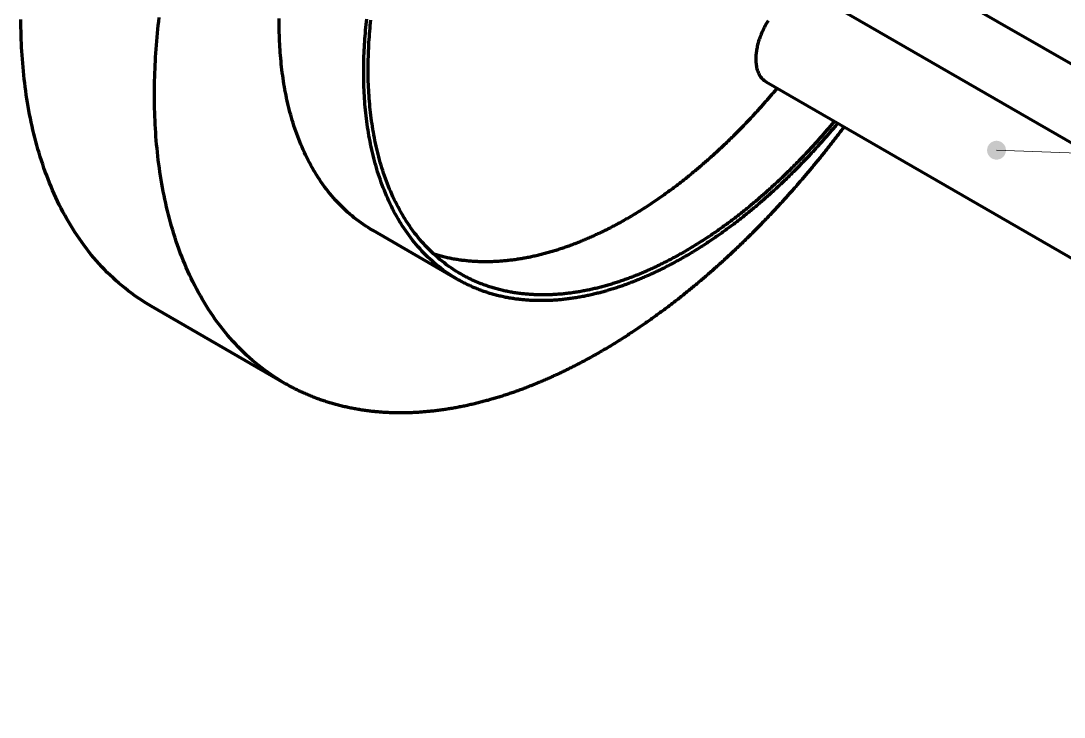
# Model space of a CAD drawing. Header units: millimetres. Extents: x 0 to 841, y 0 to 594.
# Drawn here: x 373.2 to 439.4, y 111.9 to 156.1 of the extents above; entities that cross this region are included whole.
import ezdxf

# ---------------------------------------------------------------- set-up
doc = ezdxf.new("R2010")
doc.units = ezdxf.units.MM
doc.layers.add('01-VISIBLE', color=7, linetype='CONTINUOUS', lineweight=70)
doc.layers.add('08-FINA', color=5, linetype='CONTINUOUS', lineweight=18)

msp = doc.modelspace()

# ---------------------------------------------------------------- hatches: boundary and pattern name
at = {"layer": '08-FINA'}
h = msp.add_hatch(color=7, dxfattribs=at)
h.dxf.hatch_style = 1
edge = h.paths.add_edge_path()
edge.add_arc((435.132, 147.885), 0.6, 0, 360)

# ---------------------------------------------------------------- linework, layer by layer
at = {"layer": '01-VISIBLE'}
for p, q in [((422.999, 163.116), (495.337, 121.351)), ((423.676, 157.726), (493.152, 117.614)), ((420.501, 152.227), (490.363, 111.892)), ((400.907, 139.682), (395.54, 142.781)), ((389.94, 133.081), (381.455, 137.98))]:
    msp.add_line(p, q, dxfattribs=at)
for points in [[(381.455, 137.98), (381.238, 138.108), (381.023, 138.24), (380.811, 138.377), (380.601, 138.517), (380.394, 138.661), (380.19, 138.809), (379.989, 138.961), (379.79, 139.117), (379.594, 139.276), (379.402, 139.439), (379.212, 139.605), (379.025, 139.775), (378.842, 139.948), (378.661, 140.124), (378.484, 140.303), (378.31, 140.486), (378.139, 140.671), (377.971, 140.86), (377.807, 141.051), (377.646, 141.245), (377.488, 141.441), (377.333, 141.641), (377.181, 141.842), (377.033, 142.046), (376.888, 142.253), (376.746, 142.461), (376.608, 142.672), (376.472, 142.885), (376.34, 143.1), (376.211, 143.316), (376.085, 143.535), (375.962, 143.755), (375.843, 143.977), (375.726, 144.201), (375.613, 144.426), (375.502, 144.653), (375.395, 144.881), (375.29, 145.111), (375.189, 145.342), (375.09, 145.574), (374.994, 145.807), (374.901, 146.042), (374.811, 146.277), (374.724, 146.514), (374.639, 146.752), (374.558, 146.99), (374.479, 147.23), (374.402, 147.47), (374.328, 147.711), (374.257, 147.953), (374.189, 148.196), (374.123, 148.439), (374.059, 148.684), (373.998, 148.928), (373.939, 149.174), (373.883, 149.419), (373.829, 149.666), (373.778, 149.913), (373.728, 150.16), (373.681, 150.408), (373.637, 150.656), (373.594, 150.905), (373.554, 151.154), (373.516, 151.403), (373.48, 151.653), (373.446, 151.903), (373.415, 152.153), (373.385, 152.404), (373.357, 152.654), (373.332, 152.905), (373.308, 153.156), (373.286, 153.408), (373.267, 153.659), (373.249, 153.911), (373.233, 154.163), (373.219, 154.414), (373.207, 154.666), (373.196, 154.918), (373.188, 155.17), (373.181, 155.423), (373.176, 155.675), (373.173, 155.927), (373.171, 156.179)], [(389.94, 133.081), (389.723, 133.209), (389.508, 133.342), (389.296, 133.478), (389.086, 133.618), (388.88, 133.762), (388.675, 133.91), (388.474, 134.062), (388.275, 134.218), (388.08, 134.377), (387.887, 134.54), (387.697, 134.706), (387.511, 134.876), (387.327, 135.049), (387.147, 135.225), (386.969, 135.404), (386.795, 135.587), (386.624, 135.772), (386.457, 135.961), (386.292, 136.152), (386.131, 136.346), (385.973, 136.542), (385.818, 136.742), (385.667, 136.943), (385.518, 137.147), (385.373, 137.354), (385.231, 137.562), (385.093, 137.773), (384.957, 137.986), (384.825, 138.201), (384.696, 138.417), (384.57, 138.636), (384.447, 138.856), (384.328, 139.078), (384.211, 139.302), (384.098, 139.527), (383.987, 139.754), (383.88, 139.982), (383.775, 140.212), (383.674, 140.443), (383.575, 140.675), (383.479, 140.908), (383.387, 141.143), (383.297, 141.378), (383.209, 141.615), (383.125, 141.853), (383.043, 142.091), (382.964, 142.331), (382.888, 142.571), (382.814, 142.812), (382.743, 143.054), (382.674, 143.297), (382.608, 143.54), (382.544, 143.785), (382.483, 144.029), (382.425, 144.275), (382.368, 144.52), (382.314, 144.767), (382.263, 145.014), (382.214, 145.261), (382.167, 145.509), (382.122, 145.757), (382.08, 146.006), (382.039, 146.255), (382.001, 146.504), (381.965, 146.754), (381.932, 147.004), (381.9, 147.254), (381.87, 147.505), (381.843, 147.755), (381.817, 148.006), (381.793, 148.257), (381.772, 148.509), (381.752, 148.76), (381.734, 149.012), (381.718, 149.264), (381.704, 149.515), (381.692, 149.767), (381.682, 150.019), (381.673, 150.271), (381.666, 150.524), (381.661, 150.776), (381.658, 151.028), (381.656, 151.28), (381.656, 151.532), (381.658, 151.785), (381.662, 152.037), (381.667, 152.289), (381.673, 152.541), (381.682, 152.793), (381.691, 153.045), (381.703, 153.297), (381.716, 153.549), (381.73, 153.801), (381.746, 154.053), (381.764, 154.304), (381.783, 154.556), (381.803, 154.807), (381.825, 155.059), (381.849, 155.31), (381.874, 155.561), (381.9, 155.812), (381.927, 156.062), (381.956, 156.313)], [(395.54, 142.781), (395.384, 142.873), (395.229, 142.968), (395.076, 143.066), (394.926, 143.167), (394.777, 143.271), (394.63, 143.378), (394.484, 143.487), (394.342, 143.599), (394.201, 143.714), (394.062, 143.831), (393.925, 143.95), (393.791, 144.073), (393.659, 144.197), (393.529, 144.324), (393.401, 144.453), (393.276, 144.585), (393.153, 144.718), (393.032, 144.854), (392.914, 144.992), (392.798, 145.131), (392.684, 145.273), (392.572, 145.416), (392.463, 145.561), (392.356, 145.708), (392.252, 145.857), (392.15, 146.007), (392.05, 146.159), (391.953, 146.312), (391.857, 146.467), (391.765, 146.623), (391.674, 146.78), (391.585, 146.939), (391.499, 147.099), (391.415, 147.26), (391.334, 147.422), (391.254, 147.585), (391.177, 147.749), (391.102, 147.915), (391.028, 148.081), (390.957, 148.248), (390.889, 148.416), (390.822, 148.585), (390.757, 148.755), (390.694, 148.925), (390.633, 149.096), (390.574, 149.268), (390.517, 149.44), (390.462, 149.613), (390.409, 149.787), (390.358, 149.961), (390.309, 150.136), (390.261, 150.311), (390.215, 150.487), (390.171, 150.663), (390.129, 150.84), (390.088, 151.017), (390.05, 151.194), (390.013, 151.372), (389.977, 151.55), (389.943, 151.729), (389.911, 151.907), (389.881, 152.086), (389.852, 152.266), (389.824, 152.445), (389.798, 152.625), (389.774, 152.805), (389.751, 152.985), (389.73, 153.166), (389.71, 153.346), (389.692, 153.527), (389.675, 153.708), (389.659, 153.888), (389.645, 154.07), (389.632, 154.251), (389.62, 154.432), (389.61, 154.613), (389.602, 154.795), (389.594, 154.976), (389.588, 155.158), (389.583, 155.339), (389.579, 155.521), (389.577, 155.702), (389.576, 155.884), (389.576, 156.066), (389.577, 156.247)], [(400.907, 139.682), (400.751, 139.774), (400.596, 139.869), (400.443, 139.968), (400.292, 140.069), (400.143, 140.172), (399.996, 140.279), (399.851, 140.388), (399.708, 140.5), (399.568, 140.615), (399.429, 140.732), (399.292, 140.852), (399.158, 140.974), (399.026, 141.099), (398.896, 141.225), (398.768, 141.355), (398.643, 141.486), (398.52, 141.62), (398.399, 141.755), (398.281, 141.893), (398.164, 142.033), (398.051, 142.174), (397.939, 142.318), (397.83, 142.463), (397.723, 142.61), (397.619, 142.758), (397.517, 142.908), (397.417, 143.06), (397.32, 143.213), (397.224, 143.368), (397.131, 143.524), (397.041, 143.681), (396.952, 143.84), (396.866, 144), (396.782, 144.161), (396.701, 144.323), (396.621, 144.486), (396.544, 144.651), (396.468, 144.816), (396.395, 144.982), (396.324, 145.149), (396.255, 145.317), (396.189, 145.486), (396.124, 145.656), (396.061, 145.826), (396, 145.997), (395.941, 146.169), (395.884, 146.342), (395.829, 146.515), (395.776, 146.688), (395.725, 146.863), (395.675, 147.037), (395.628, 147.213), (395.582, 147.388), (395.538, 147.565), (395.496, 147.741), (395.455, 147.918), (395.417, 148.096), (395.379, 148.274), (395.344, 148.452), (395.31, 148.63), (395.278, 148.809), (395.248, 148.988), (395.219, 149.167), (395.191, 149.347), (395.165, 149.526), (395.141, 149.706), (395.118, 149.887), (395.097, 150.067), (395.077, 150.247), (395.058, 150.428), (395.041, 150.609), (395.026, 150.79), (395.012, 150.971), (394.999, 151.152), (394.987, 151.333), (394.977, 151.515), (394.968, 151.696), (394.961, 151.877), (394.955, 152.059), (394.95, 152.241), (394.946, 152.422), (394.944, 152.604), (394.943, 152.785), (394.943, 152.967), (394.944, 153.149), (394.947, 153.33), (394.95, 153.512), (394.955, 153.693), (394.961, 153.875), (394.968, 154.056), (394.976, 154.238), (394.986, 154.419), (394.996, 154.6), (395.008, 154.782), (395.02, 154.963), (395.034, 155.144), (395.049, 155.325), (395.065, 155.506), (395.081, 155.687), (395.099, 155.867), (395.118, 156.048), (395.138, 156.228)], [(401.107, 140.028), (400.953, 140.119), (400.801, 140.213), (400.65, 140.31), (400.501, 140.41), (400.354, 140.512), (400.209, 140.617), (400.066, 140.725), (399.925, 140.835), (399.786, 140.948), (399.649, 141.064), (399.515, 141.182), (399.382, 141.302), (399.252, 141.425), (399.124, 141.55), (398.998, 141.678), (398.874, 141.807), (398.753, 141.939), (398.634, 142.073), (398.517, 142.209), (398.403, 142.346), (398.29, 142.486), (398.18, 142.627), (398.073, 142.77), (397.968, 142.915), (397.865, 143.062), (397.764, 143.21), (397.666, 143.36), (397.569, 143.511), (397.476, 143.663), (397.384, 143.817), (397.295, 143.972), (397.207, 144.129), (397.122, 144.286), (397.04, 144.445), (396.959, 144.605), (396.881, 144.766), (396.804, 144.928), (396.73, 145.091), (396.658, 145.255), (396.588, 145.42), (396.52, 145.586), (396.454, 145.752), (396.39, 145.919), (396.328, 146.087), (396.268, 146.256), (396.21, 146.426), (396.154, 146.596), (396.1, 146.766), (396.047, 146.938), (395.997, 147.109), (395.948, 147.282), (395.901, 147.455), (395.856, 147.628), (395.813, 147.802), (395.771, 147.976), (395.731, 148.15), (395.693, 148.325), (395.656, 148.501), (395.621, 148.676), (395.588, 148.852), (395.556, 149.028), (395.526, 149.205), (395.498, 149.382), (395.471, 149.559), (395.445, 149.736), (395.421, 149.914), (395.399, 150.091), (395.377, 150.269), (395.358, 150.447), (395.34, 150.625), (395.323, 150.804), (395.308, 150.982), (395.294, 151.161), (395.281, 151.339), (395.27, 151.518), (395.26, 151.697), (395.251, 151.876), (395.244, 152.055), (395.237, 152.234), (395.233, 152.413), (395.229, 152.592), (395.227, 152.771), (395.226, 152.95), (395.226, 153.129), (395.227, 153.308), (395.229, 153.487), (395.233, 153.666), (395.238, 153.845), (395.244, 154.024), (395.251, 154.203), (395.259, 154.382), (395.268, 154.561), (395.278, 154.74), (395.29, 154.918), (395.302, 155.097), (395.316, 155.276), (395.33, 155.454), (395.346, 155.632), (395.362, 155.811), (395.38, 155.989), (395.399, 156.167)], [(420.63, 156.105), (420.587, 156.037), (420.545, 155.968), (420.504, 155.899), (420.465, 155.829), (420.426, 155.759), (420.388, 155.688), (420.352, 155.617), (420.316, 155.545), (420.282, 155.473), (420.248, 155.4), (420.216, 155.326), (420.185, 155.252), (420.155, 155.178), (420.126, 155.103), (420.098, 155.028), (420.072, 154.952), (420.047, 154.876), (420.023, 154.799), (420, 154.722), (419.979, 154.645), (419.959, 154.567), (419.94, 154.489), (419.923, 154.411), (419.907, 154.332), (419.893, 154.253), (419.881, 154.174), (419.87, 154.094), (419.861, 154.015), (419.854, 153.935), (419.848, 153.855), (419.845, 153.775), (419.843, 153.694), (419.844, 153.614), (419.847, 153.534), (419.852, 153.454), (419.86, 153.374), (419.87, 153.295), (419.884, 153.215), (419.899, 153.137), (419.918, 153.059), (419.941, 152.982), (419.966, 152.906), (419.995, 152.831), (420.028, 152.758), (420.064, 152.686), (420.105, 152.617), (420.149, 152.55), (420.198, 152.487), (420.251, 152.426), (420.308, 152.37), (420.369, 152.317), (420.433, 152.27), (420.501, 152.227)], [(421.201, 151.823), (421.149, 151.761), (421.098, 151.7), (421.046, 151.638), (420.994, 151.577), (420.942, 151.515), (420.89, 151.454), (420.838, 151.393), (420.786, 151.332), (420.733, 151.271), (420.681, 151.21), (420.628, 151.149), (420.576, 151.089), (420.523, 151.028), (420.47, 150.968), (420.417, 150.907), (420.364, 150.847), (420.31, 150.787), (420.257, 150.727), (420.204, 150.667), (420.15, 150.607), (420.096, 150.547), (420.042, 150.488), (419.989, 150.428), (419.935, 150.368), (419.88, 150.309), (419.826, 150.25), (419.772, 150.191), (419.717, 150.132), (419.663, 150.073), (419.608, 150.014), (419.553, 149.955), (419.498, 149.896), (419.443, 149.838), (419.388, 149.779), (419.333, 149.721), (419.278, 149.663), (419.222, 149.604), (419.167, 149.546), (419.111, 149.488), (419.055, 149.431), (418.999, 149.373), (418.943, 149.315), (418.887, 149.258), (418.831, 149.2), (418.774, 149.143), (418.718, 149.086), (418.661, 149.029), (418.605, 148.972), (418.548, 148.915), (418.491, 148.858), (418.434, 148.802), (418.377, 148.745), (418.32, 148.689), (418.262, 148.633), (418.205, 148.577), (418.147, 148.52), (418.089, 148.465), (418.032, 148.409), (417.974, 148.353), (417.916, 148.298), (417.858, 148.242), (417.799, 148.187), (417.741, 148.132), (417.682, 148.076), (417.624, 148.021), (417.565, 147.967), (417.506, 147.912), (417.447, 147.857), (417.388, 147.803), (417.329, 147.748), (417.27, 147.694), (417.21, 147.64), (417.151, 147.586), (417.091, 147.532), (417.031, 147.478), (416.972, 147.425), (416.912, 147.371), (416.852, 147.318), (416.791, 147.265), (416.731, 147.212), (416.671, 147.159), (416.61, 147.106), (416.549, 147.053), (416.489, 147.001), (416.428, 146.948), (416.367, 146.896), (416.306, 146.844), (416.244, 146.792), (416.183, 146.74), (416.122, 146.688), (416.06, 146.636), (415.998, 146.585), (415.936, 146.534), (415.875, 146.482), (415.812, 146.431), (415.75, 146.38), (415.688, 146.33), (415.626, 146.279), (415.563, 146.229), (415.5, 146.178), (415.438, 146.128), (415.375, 146.078), (415.312, 146.028), (415.249, 145.978), (415.186, 145.929), (415.122, 145.879), (415.059, 145.83), (414.995, 145.781), (414.932, 145.732), (414.868, 145.683), (414.804, 145.634), (414.74, 145.586), (414.676, 145.537), (414.611, 145.489), (414.547, 145.441), (414.483, 145.393), (414.418, 145.345), (414.353, 145.298), (414.288, 145.25), (414.223, 145.203), (414.158, 145.156), (414.093, 145.109), (414.028, 145.062), (413.962, 145.015), (413.897, 144.969), (413.831, 144.923), (413.765, 144.877), (413.699, 144.831), (413.633, 144.785), (413.567, 144.739), (413.501, 144.694), (413.434, 144.649), (413.368, 144.604), (413.301, 144.559), (413.234, 144.514), (413.168, 144.469), (413.101, 144.425), (413.033, 144.381), (412.966, 144.337), (412.899, 144.293), (412.831, 144.25), (412.764, 144.206), (412.696, 144.163), (412.628, 144.12), (412.56, 144.077), (412.492, 144.034), (412.424, 143.992), (412.356, 143.949), (412.287, 143.907), (412.219, 143.865), (412.15, 143.824), (412.081, 143.782), (412.012, 143.741), (411.943, 143.7), (411.874, 143.659), (411.805, 143.618), (411.735, 143.578), (411.666, 143.537)], [(425.453, 149.368), (425.404, 149.304), (425.356, 149.24), (425.308, 149.176), (425.26, 149.112), (425.211, 149.048), (425.163, 148.984), (425.114, 148.921), (425.066, 148.857), (425.017, 148.793), (424.968, 148.73), (424.919, 148.666), (424.87, 148.603), (424.821, 148.539), (424.772, 148.476), (424.723, 148.413), (424.674, 148.349), (424.624, 148.286), (424.575, 148.223), (424.525, 148.16), (424.476, 148.097), (424.426, 148.034), (424.376, 147.971), (424.327, 147.908), (424.277, 147.846), (424.227, 147.783), (424.177, 147.72), (424.127, 147.658), (424.076, 147.595), (424.026, 147.533), (423.976, 147.47), (423.925, 147.408), (423.875, 147.346), (423.824, 147.284), (423.774, 147.222), (423.723, 147.159), (423.672, 147.097), (423.621, 147.036), (423.57, 146.974), (423.519, 146.912), (423.468, 146.85), (423.417, 146.788), (423.366, 146.727), (423.314, 146.665), (423.263, 146.604), (423.211, 146.542), (423.16, 146.481), (423.108, 146.42), (423.056, 146.359), (423.005, 146.297), (422.953, 146.236), (422.901, 146.175), (422.849, 146.114), (422.796, 146.053), (422.744, 145.993), (422.692, 145.932), (422.64, 145.871), (422.587, 145.811), (422.535, 145.75), (422.482, 145.689), (422.429, 145.629), (422.377, 145.569), (422.324, 145.508), (422.271, 145.448), (422.218, 145.388), (422.165, 145.328), (422.112, 145.268), (422.058, 145.208), (422.005, 145.148), (421.952, 145.088), (421.898, 145.029), (421.845, 144.969), (421.791, 144.909), (421.738, 144.85), (421.684, 144.79), (421.63, 144.731), (421.576, 144.672), (421.522, 144.612), (421.468, 144.553), (421.414, 144.494), (421.36, 144.435), (421.305, 144.376), (421.251, 144.317), (421.196, 144.259), (421.142, 144.2), (421.087, 144.141), (421.032, 144.083), (420.978, 144.024), (420.923, 143.966), (420.868, 143.907), (420.813, 143.849), (420.758, 143.791), (420.703, 143.733), (420.647, 143.674), (420.592, 143.616), (420.537, 143.559), (420.481, 143.501), (420.426, 143.443), (420.37, 143.385), (420.314, 143.328), (420.258, 143.27), (420.203, 143.213), (420.147, 143.155), (420.091, 143.098), (420.034, 143.041), (419.978, 142.983), (419.922, 142.926), (419.866, 142.869), (419.809, 142.812), (419.753, 142.756), (419.696, 142.699), (419.639, 142.642), (419.583, 142.586), (419.526, 142.529), (419.469, 142.473), (419.412, 142.416), (419.355, 142.36), (419.298, 142.304), (419.24, 142.248), (419.183, 142.192), (419.126, 142.136), (419.068, 142.08), (419.011, 142.024), (418.953, 141.968), (418.895, 141.913), (418.838, 141.857), (418.78, 141.802), (418.722, 141.746), (418.664, 141.691), (418.606, 141.636), (418.547, 141.58), (418.489, 141.525), (418.431, 141.47), (418.372, 141.416), (418.314, 141.361), (418.255, 141.306), (418.197, 141.251), (418.138, 141.197), (418.079, 141.142), (418.02, 141.088), (417.961, 141.034), (417.902, 140.98), (417.843, 140.926), (417.784, 140.872), (417.725, 140.818), (417.665, 140.764), (417.606, 140.71), (417.546, 140.656), (417.486, 140.603), (417.427, 140.549), (417.367, 140.496), (417.307, 140.443), (417.247, 140.389), (417.187, 140.336), (417.127, 140.283), (417.067, 140.23), (417.007, 140.178), (416.946, 140.125), (416.886, 140.072), (416.825, 140.02), (416.765, 139.967), (416.704, 139.915), (416.643, 139.862), (416.582, 139.81), (416.521, 139.758), (416.46, 139.706), (416.399, 139.654), (416.338, 139.602), (416.277, 139.551), (416.216, 139.499), (416.154, 139.448), (416.093, 139.396), (416.031, 139.345), (415.969, 139.294), (415.908, 139.243), (415.846, 139.192), (415.784, 139.141), (415.722, 139.09), (415.66, 139.039), (415.598, 138.988), (415.535, 138.938), (415.473, 138.888), (415.411, 138.837), (415.348, 138.787), (415.286, 138.737), (415.223, 138.687), (415.16, 138.637), (415.098, 138.587), (415.035, 138.538), (414.972, 138.488), (414.909, 138.438), (414.845, 138.389), (414.782, 138.34), (414.719, 138.291), (414.656, 138.242), (414.592, 138.193), (414.528, 138.144), (414.465, 138.095), (414.401, 138.046), (414.337, 137.998), (414.273, 137.949), (414.209, 137.901), (414.145, 137.853), (414.081, 137.805), (414.017, 137.757), (413.953, 137.709), (413.888, 137.661), (413.824, 137.614), (413.759, 137.566), (413.695, 137.519), (413.63, 137.471), (413.565, 137.424), (413.5, 137.377), (413.435, 137.33), (413.37, 137.283), (413.305, 137.237), (413.24, 137.19), (413.175, 137.144), (413.109, 137.097), (413.044, 137.051), (412.978, 137.005), (412.912, 136.959), (412.847, 136.913), (412.781, 136.867), (412.715, 136.822), (412.649, 136.776), (412.583, 136.731), (412.517, 136.686), (412.451, 136.64), (412.384, 136.595), (412.318, 136.55), (412.251, 136.506), (412.185, 136.461), (412.118, 136.417), (412.051, 136.372), (411.985, 136.328), (411.918, 136.284), (411.851, 136.24), (411.784, 136.196), (411.716, 136.152), (411.649, 136.108), (411.582, 136.065), (411.514, 136.022), (411.447, 135.978), (411.379, 135.935), (411.312, 135.892), (411.244, 135.85), (411.176, 135.807), (411.108, 135.764), (411.04, 135.722), (410.972, 135.68), (410.904, 135.637), (410.836, 135.595), (410.767, 135.554), (410.699, 135.512), (410.63, 135.47), (410.562, 135.429), (410.493, 135.388), (410.424, 135.346), (410.355, 135.305), (410.286, 135.264), (410.217, 135.224), (410.148, 135.183), (410.079, 135.143), (410.01, 135.102), (409.94, 135.062)], [(424.842, 149.72), (424.791, 149.659), (424.739, 149.597), (424.687, 149.536), (424.636, 149.474), (424.584, 149.413), (424.532, 149.352), (424.48, 149.291), (424.427, 149.23), (424.375, 149.169), (424.322, 149.108), (424.27, 149.047), (424.217, 148.986), (424.164, 148.926), (424.111, 148.865), (424.058, 148.805), (424.005, 148.745), (423.952, 148.684), (423.899, 148.624), (423.845, 148.564), (423.792, 148.505), (423.738, 148.445), (423.684, 148.385), (423.63, 148.325), (423.576, 148.266), (423.522, 148.207), (423.468, 148.147), (423.413, 148.088), (423.359, 148.029), (423.304, 147.97), (423.25, 147.911), (423.195, 147.852), (423.14, 147.794), (423.085, 147.735), (423.03, 147.677), (422.975, 147.618), (422.919, 147.56), (422.864, 147.502), (422.808, 147.444), (422.753, 147.386), (422.697, 147.328), (422.641, 147.27), (422.585, 147.213), (422.529, 147.155), (422.472, 147.098), (422.416, 147.041), (422.36, 146.984), (422.303, 146.926), (422.246, 146.87), (422.19, 146.813), (422.133, 146.756), (422.076, 146.699), (422.018, 146.643), (421.961, 146.586), (421.904, 146.53), (421.846, 146.474), (421.789, 146.418), (421.731, 146.362), (421.673, 146.306), (421.615, 146.251), (421.557, 146.195), (421.499, 146.14), (421.441, 146.084), (421.382, 146.029), (421.324, 145.974), (421.265, 145.919), (421.207, 145.864), (421.148, 145.809), (421.089, 145.755), (421.03, 145.7), (420.971, 145.646), (420.911, 145.592), (420.852, 145.538), (420.792, 145.484), (420.733, 145.43), (420.673, 145.376), (420.613, 145.322), (420.553, 145.269), (420.493, 145.216), (420.433, 145.162), (420.373, 145.109), (420.312, 145.056), (420.252, 145.003), (420.191, 144.951), (420.13, 144.898), (420.069, 144.846), (420.008, 144.793), (419.947, 144.741), (419.886, 144.689), (419.825, 144.637), (419.763, 144.586), (419.702, 144.534), (419.64, 144.482), (419.578, 144.431), (419.516, 144.38), (419.454, 144.329), (419.392, 144.278), (419.33, 144.227), (419.267, 144.177), (419.205, 144.126), (419.142, 144.076), (419.079, 144.026), (419.016, 143.975), (418.954, 143.926), (418.89, 143.876), (418.827, 143.826), (418.764, 143.777), (418.7, 143.727), (418.637, 143.678), (418.573, 143.629), (418.509, 143.58), (418.445, 143.532), (418.381, 143.483), (418.317, 143.435), (418.253, 143.387), (418.189, 143.338), (418.124, 143.291), (418.059, 143.243), (417.995, 143.195), (417.93, 143.148), (417.865, 143.1), (417.8, 143.053), (417.735, 143.006), (417.669, 142.96), (417.604, 142.913), (417.538, 142.867), (417.473, 142.82), (417.407, 142.774), (417.341, 142.728), (417.275, 142.682), (417.209, 142.637), (417.142, 142.591), (417.076, 142.546), (417.009, 142.501), (416.943, 142.456), (416.876, 142.412), (416.809, 142.367), (416.742, 142.323), (416.675, 142.278), (416.608, 142.234), (416.54, 142.191), (416.473, 142.147), (416.405, 142.104), (416.338, 142.06), (416.27, 142.017), (416.202, 141.974), (416.134, 141.932), (416.065, 141.889), (415.997, 141.847), (415.929, 141.805), (415.86, 141.763), (415.791, 141.721), (415.723, 141.68), (415.654, 141.638), (415.585, 141.597), (415.516, 141.556), (415.446, 141.516), (415.377, 141.475), (415.307, 141.435)], [(425.051, 149.6), (425, 149.538), (424.948, 149.477), (424.897, 149.415), (424.845, 149.354), (424.794, 149.292), (424.742, 149.231), (424.69, 149.17), (424.638, 149.109), (424.586, 149.048), (424.534, 148.987), (424.481, 148.926), (424.429, 148.866), (424.376, 148.805), (424.324, 148.745), (424.271, 148.684), (424.218, 148.624), (424.165, 148.564), (424.112, 148.503), (424.059, 148.443), (424.006, 148.384), (423.952, 148.324), (423.899, 148.264), (423.845, 148.204), (423.792, 148.145), (423.738, 148.085), (423.684, 148.026), (423.63, 147.967), (423.576, 147.908), (423.521, 147.849), (423.467, 147.79), (423.413, 147.731), (423.358, 147.672), (423.303, 147.613), (423.248, 147.555), (423.194, 147.496), (423.139, 147.438), (423.083, 147.38), (423.028, 147.322), (422.973, 147.264), (422.917, 147.206), (422.862, 147.148), (422.806, 147.09), (422.75, 147.033), (422.694, 146.975), (422.638, 146.918), (422.582, 146.86), (422.526, 146.803), (422.47, 146.746), (422.413, 146.689), (422.357, 146.632), (422.3, 146.575), (422.243, 146.519), (422.186, 146.462), (422.129, 146.406), (422.072, 146.35), (422.015, 146.293), (421.958, 146.237), (421.9, 146.181), (421.843, 146.126), (421.785, 146.07), (421.727, 146.014), (421.67, 145.959), (421.612, 145.903), (421.553, 145.848), (421.495, 145.793), (421.437, 145.738), (421.378, 145.683), (421.32, 145.628), (421.261, 145.573), (421.203, 145.519), (421.144, 145.464), (421.085, 145.41), (421.026, 145.356), (420.966, 145.302), (420.907, 145.248), (420.848, 145.194), (420.788, 145.14), (420.728, 145.087), (420.669, 145.033), (420.609, 144.98), (420.549, 144.927), (420.489, 144.874), (420.428, 144.821), (420.368, 144.768), (420.308, 144.715), (420.247, 144.663), (420.186, 144.61), (420.126, 144.558), (420.065, 144.506), (420.004, 144.454), (419.943, 144.402), (419.881, 144.35), (419.82, 144.298), (419.758, 144.247), (419.697, 144.195), (419.635, 144.144), (419.573, 144.093), (419.511, 144.042), (419.449, 143.991), (419.387, 143.941), (419.325, 143.89), (419.263, 143.84), (419.2, 143.79), (419.137, 143.739), (419.075, 143.689), (419.012, 143.64), (418.949, 143.59), (418.886, 143.54), (418.823, 143.491), (418.759, 143.442), (418.696, 143.393), (418.632, 143.344), (418.569, 143.295), (418.505, 143.246), (418.441, 143.198), (418.377, 143.15), (418.313, 143.101), (418.249, 143.053), (418.185, 143.005), (418.12, 142.958), (418.056, 142.91), (417.991, 142.863), (417.926, 142.816), (417.861, 142.768), (417.796, 142.722), (417.731, 142.675), (417.666, 142.628), (417.6, 142.582), (417.535, 142.536), (417.469, 142.489), (417.403, 142.443), (417.338, 142.398), (417.272, 142.352), (417.206, 142.307), (417.139, 142.261), (417.073, 142.216), (417.007, 142.171), (416.94, 142.127), (416.873, 142.082), (416.807, 142.038), (416.74, 141.994), (416.673, 141.95), (416.605, 141.906), (416.538, 141.862), (416.471, 141.819), (416.403, 141.775), (416.336, 141.732), (416.268, 141.689), (416.2, 141.646), (416.132, 141.604), (416.064, 141.562), (415.996, 141.519), (415.928, 141.477), (415.859, 141.436), (415.791, 141.394), (415.722, 141.353), (415.653, 141.311), (415.584, 141.27), (415.515, 141.23), (415.446, 141.189), (415.377, 141.149), (415.307, 141.108)], [(411.666, 143.537), (411.596, 143.497), (411.527, 143.458), (411.457, 143.418), (411.387, 143.379), (411.317, 143.34), (411.247, 143.301), (411.177, 143.262), (411.107, 143.224), (411.036, 143.185), (410.966, 143.147), (410.895, 143.11), (410.824, 143.072), (410.753, 143.035), (410.682, 142.997), (410.611, 142.961), (410.54, 142.924), (410.468, 142.887), (410.397, 142.851), (410.325, 142.815), (410.253, 142.78), (410.182, 142.744), (410.11, 142.709), (410.038, 142.674), (409.965, 142.639), (409.893, 142.605), (409.821, 142.57), (409.748, 142.536), (409.675, 142.502), (409.602, 142.469), (409.53, 142.436), (409.456, 142.403), (409.383, 142.37), (409.31, 142.338), (409.237, 142.305), (409.163, 142.273), (409.09, 142.242), (409.016, 142.21), (408.942, 142.179), (408.868, 142.148), (408.794, 142.118), (408.72, 142.087), (408.645, 142.057), (408.571, 142.028), (408.496, 141.998), (408.422, 141.969), (408.347, 141.94), (408.272, 141.912), (408.197, 141.883), (408.122, 141.855), (408.047, 141.828), (407.971, 141.8), (407.896, 141.773), (407.82, 141.746), (407.745, 141.72), (407.669, 141.694), (407.593, 141.668), (407.517, 141.642), (407.441, 141.617), (407.365, 141.592), (407.289, 141.568), (407.212, 141.544), (407.136, 141.52), (407.059, 141.496), (406.982, 141.473), (406.906, 141.45), (406.829, 141.427), (406.752, 141.405), (406.674, 141.383), (406.597, 141.362), (406.52, 141.341), (406.443, 141.32), (406.365, 141.299), (406.287, 141.279), (406.21, 141.26), (406.132, 141.24), (406.054, 141.221), (405.976, 141.203), (405.898, 141.184), (405.82, 141.167), (405.742, 141.149), (405.663, 141.132), (405.585, 141.115), (405.507, 141.099), (405.428, 141.083), (405.349, 141.068), (405.271, 141.052), (405.192, 141.038), (405.113, 141.023), (405.034, 141.01), (404.955, 140.996), (404.876, 140.983), (404.797, 140.97), (404.718, 140.958), (404.638, 140.946), (404.559, 140.935), (404.48, 140.924), (404.4, 140.914), (404.321, 140.904), (404.241, 140.894), (404.162, 140.885), (404.082, 140.876), (404.002, 140.868), (403.922, 140.86), (403.843, 140.853), (403.763, 140.846), (403.683, 140.839), (403.603, 140.833), (403.523, 140.828), (403.443, 140.823), (403.363, 140.819), (403.283, 140.815), (403.203, 140.811), (403.123, 140.808), (403.043, 140.806), (402.962, 140.803), (402.882, 140.802), (402.802, 140.801), (402.722, 140.8), (402.642, 140.8), (402.562, 140.801), (402.482, 140.802), (402.401, 140.804), (402.321, 140.806), (402.241, 140.808), (402.161, 140.812), (402.081, 140.815), (402.001, 140.82), (401.921, 140.824), (401.841, 140.83), (401.761, 140.836), (401.681, 140.842), (401.601, 140.849), (401.522, 140.857), (401.442, 140.865), (401.362, 140.874), (401.283, 140.883), (401.203, 140.893), (401.124, 140.903), (401.044, 140.914), (400.965, 140.926), (400.886, 140.938), (400.806, 140.951), (400.727, 140.964), (400.649, 140.978), (400.57, 140.992), (400.491, 141.007), (400.412, 141.023), (400.334, 141.04), (400.256, 141.056), (400.177, 141.074), (400.099, 141.092), (400.021, 141.111), (399.944, 141.13), (399.866, 141.15), (399.788, 141.171), (399.711, 141.192), (399.634, 141.214), (399.557, 141.236), (399.48, 141.259), (399.404, 141.283)], [(415.307, 141.435), (415.238, 141.395), (415.168, 141.355), (415.098, 141.315), (415.028, 141.276), (414.958, 141.237), (414.888, 141.198), (414.817, 141.159), (414.747, 141.12), (414.676, 141.082), (414.605, 141.044), (414.535, 141.006), (414.464, 140.968), (414.393, 140.931), (414.321, 140.894), (414.25, 140.857), (414.179, 140.82), (414.107, 140.783), (414.035, 140.747), (413.964, 140.711), (413.892, 140.675), (413.82, 140.64), (413.747, 140.604), (413.675, 140.569), (413.603, 140.535), (413.53, 140.5), (413.458, 140.466), (413.385, 140.432), (413.312, 140.398), (413.239, 140.364), (413.166, 140.331), (413.093, 140.298), (413.019, 140.265), (412.946, 140.232), (412.872, 140.2), (412.799, 140.168), (412.725, 140.136), (412.651, 140.105), (412.577, 140.074), (412.503, 140.043), (412.428, 140.012), (412.354, 139.982), (412.279, 139.952), (412.205, 139.922), (412.13, 139.893), (412.055, 139.863), (411.98, 139.835), (411.905, 139.806), (411.83, 139.778), (411.755, 139.75), (411.679, 139.722), (411.604, 139.694), (411.528, 139.667), (411.452, 139.641), (411.377, 139.614), (411.301, 139.588), (411.224, 139.562), (411.148, 139.537), (411.072, 139.511), (410.996, 139.486), (410.919, 139.462), (410.843, 139.438), (410.766, 139.414), (410.689, 139.39), (410.612, 139.367), (410.535, 139.344), (410.458, 139.321), (410.381, 139.299), (410.303, 139.277), (410.226, 139.256), (410.149, 139.235), (410.071, 139.214), (409.993, 139.194), (409.915, 139.173), (409.838, 139.154), (409.76, 139.134), (409.681, 139.115), (409.603, 139.097), (409.525, 139.079), (409.447, 139.061), (409.368, 139.043), (409.29, 139.026), (409.211, 139.01), (409.133, 138.993), (409.054, 138.977), (408.975, 138.962), (408.896, 138.947), (408.817, 138.932), (408.738, 138.918), (408.659, 138.904), (408.58, 138.891), (408.5, 138.878), (408.421, 138.865), (408.342, 138.853), (408.262, 138.841), (408.183, 138.83), (408.103, 138.819), (408.023, 138.809), (407.944, 138.799), (407.864, 138.789), (407.784, 138.78), (407.704, 138.772), (407.624, 138.763), (407.544, 138.756), (407.464, 138.748), (407.384, 138.742), (407.304, 138.735), (407.224, 138.73), (407.144, 138.724), (407.063, 138.719), (406.983, 138.715), (406.903, 138.711), (406.823, 138.708), (406.742, 138.705), (406.662, 138.702), (406.582, 138.701), (406.501, 138.699), (406.421, 138.698), (406.341, 138.698), (406.26, 138.698), (406.18, 138.699), (406.1, 138.7), (406.019, 138.702), (405.939, 138.704), (405.859, 138.707), (405.779, 138.71), (405.698, 138.714), (405.618, 138.719), (405.538, 138.723), (405.458, 138.729), (405.378, 138.735), (405.298, 138.742), (405.218, 138.749), (405.138, 138.757), (405.058, 138.765), (404.978, 138.774), (404.898, 138.783), (404.818, 138.794), (404.739, 138.804), (404.659, 138.815), (404.58, 138.827), (404.5, 138.84), (404.421, 138.853), (404.342, 138.866), (404.263, 138.88), (404.184, 138.895), (404.105, 138.91), (404.026, 138.926), (403.948, 138.943), (403.869, 138.96), (403.791, 138.978), (403.713, 138.996), (403.634, 139.015), (403.557, 139.035), (403.479, 139.055), (403.401, 139.076), (403.324, 139.097), (403.247, 139.12), (403.169, 139.142), (403.093, 139.165), (403.016, 139.189), (402.939, 139.214), (402.863, 139.239), (402.787, 139.265), (402.711, 139.291), (402.635, 139.318), (402.56, 139.346), (402.485, 139.374), (402.41, 139.403), (402.335, 139.433), (402.261, 139.463), (402.186, 139.494), (402.112, 139.525), (402.039, 139.557), (401.965, 139.59), (401.892, 139.623), (401.819, 139.657), (401.747, 139.691), (401.674, 139.726), (401.602, 139.762), (401.531, 139.798), (401.459, 139.835), (401.388, 139.872), (401.318, 139.911), (401.247, 139.949), (401.177, 139.988), (401.107, 140.028)], [(415.307, 141.108), (415.238, 141.068), (415.168, 141.029), (415.098, 140.989), (415.029, 140.95), (414.959, 140.911), (414.889, 140.872), (414.818, 140.833), (414.748, 140.794), (414.678, 140.756), (414.607, 140.718), (414.536, 140.68), (414.465, 140.642), (414.395, 140.605), (414.324, 140.568), (414.252, 140.531), (414.181, 140.494), (414.11, 140.458), (414.038, 140.421), (413.967, 140.385), (413.895, 140.35), (413.823, 140.314), (413.751, 140.279), (413.679, 140.244), (413.607, 140.209), (413.534, 140.174), (413.462, 140.14), (413.389, 140.106), (413.317, 140.072), (413.244, 140.038), (413.171, 140.005), (413.098, 139.972), (413.025, 139.939), (412.952, 139.906), (412.878, 139.874), (412.805, 139.842), (412.731, 139.81), (412.657, 139.778), (412.584, 139.747), (412.51, 139.716), (412.436, 139.685), (412.361, 139.655), (412.287, 139.625), (412.213, 139.595), (412.138, 139.565), (412.064, 139.536), (411.989, 139.507), (411.914, 139.478), (411.839, 139.45), (411.764, 139.421), (411.689, 139.393), (411.614, 139.366), (411.538, 139.339), (411.463, 139.312), (411.387, 139.285), (411.311, 139.258), (411.236, 139.232), (411.16, 139.207), (411.084, 139.181), (411.007, 139.156), (410.931, 139.131), (410.855, 139.107), (410.778, 139.082), (410.702, 139.059), (410.625, 139.035), (410.548, 139.012), (410.472, 138.989), (410.395, 138.967), (410.318, 138.944), (410.24, 138.922), (410.163, 138.901), (410.086, 138.88), (410.008, 138.859), (409.931, 138.839), (409.853, 138.819), (409.776, 138.799), (409.698, 138.779), (409.62, 138.76), (409.542, 138.742), (409.464, 138.723), (409.386, 138.706), (409.307, 138.688), (409.229, 138.671), (409.151, 138.654), (409.072, 138.638), (408.994, 138.622), (408.915, 138.606), (408.836, 138.591), (408.757, 138.576), (408.679, 138.562), (408.6, 138.548), (408.521, 138.534), (408.441, 138.521), (408.362, 138.508), (408.283, 138.496), (408.204, 138.484), (408.124, 138.473), (408.045, 138.462), (407.966, 138.451), (407.886, 138.441), (407.806, 138.431), (407.727, 138.422), (407.647, 138.413), (407.567, 138.404), (407.488, 138.396), (407.408, 138.389), (407.328, 138.382), (407.248, 138.375), (407.168, 138.369), (407.088, 138.363), (407.008, 138.358), (406.928, 138.353), (406.848, 138.349), (406.768, 138.345), (406.688, 138.342), (406.608, 138.339), (406.527, 138.337), (406.447, 138.335), (406.367, 138.334), (406.287, 138.333), (406.207, 138.333), (406.127, 138.333), (406.046, 138.334), (405.966, 138.335), (405.886, 138.337), (405.806, 138.339), (405.726, 138.342), (405.646, 138.345), (405.566, 138.349), (405.486, 138.353), (405.405, 138.358), (405.325, 138.364), (405.246, 138.37), (405.166, 138.376), (405.086, 138.384), (405.006, 138.391), (404.926, 138.4), (404.846, 138.408), (404.767, 138.418), (404.687, 138.428), (404.608, 138.438), (404.528, 138.449), (404.449, 138.461), (404.37, 138.473), (404.291, 138.486), (404.212, 138.499), (404.133, 138.513), (404.054, 138.528), (403.975, 138.543), (403.896, 138.559), (403.818, 138.575), (403.74, 138.592), (403.661, 138.609), (403.583, 138.627), (403.505, 138.646), (403.427, 138.665), (403.35, 138.685), (403.272, 138.706), (403.195, 138.727), (403.118, 138.748), (403.041, 138.771), (402.964, 138.794), (402.887, 138.817), (402.811, 138.841), (402.734, 138.866), (402.658, 138.891), (402.582, 138.917), (402.507, 138.944), (402.431, 138.971), (402.356, 138.999), (402.281, 139.027), (402.206, 139.056), (402.132, 139.086), (402.058, 139.116), (401.984, 139.147), (401.91, 139.179), (401.836, 139.211), (401.763, 139.243), (401.69, 139.277), (401.618, 139.31), (401.545, 139.345), (401.473, 139.38), (401.401, 139.416), (401.33, 139.452), (401.259, 139.489), (401.188, 139.526), (401.117, 139.564), (401.047, 139.603), (400.977, 139.642), (400.907, 139.682)], [(409.94, 135.062), (409.871, 135.022), (409.802, 134.982), (409.732, 134.943), (409.662, 134.903), (409.593, 134.864), (409.523, 134.825), (409.453, 134.786), (409.383, 134.747), (409.313, 134.708), (409.243, 134.67), (409.173, 134.631), (409.103, 134.593), (409.032, 134.555), (408.962, 134.517), (408.891, 134.479), (408.821, 134.441), (408.75, 134.404), (408.679, 134.367), (408.608, 134.329), (408.537, 134.292), (408.466, 134.255), (408.395, 134.219), (408.324, 134.182), (408.253, 134.146), (408.181, 134.11), (408.11, 134.074), (408.038, 134.038), (407.967, 134.002), (407.895, 133.967), (407.823, 133.931), (407.751, 133.896), (407.679, 133.861), (407.607, 133.826), (407.535, 133.792), (407.463, 133.757), (407.39, 133.723), (407.318, 133.689), (407.246, 133.655), (407.173, 133.621), (407.1, 133.588), (407.028, 133.554), (406.955, 133.521), (406.882, 133.488), (406.809, 133.455), (406.736, 133.422), (406.663, 133.39), (406.59, 133.358), (406.516, 133.326), (406.443, 133.294), (406.369, 133.262), (406.296, 133.23), (406.222, 133.199), (406.148, 133.168), (406.075, 133.137), (406.001, 133.106), (405.927, 133.075), (405.853, 133.045), (405.779, 133.015), (405.704, 132.985), (405.63, 132.955), (405.556, 132.926), (405.481, 132.896), (405.407, 132.867), (405.332, 132.838), (405.258, 132.809), (405.183, 132.781), (405.108, 132.752), (405.033, 132.724), (404.958, 132.696), (404.883, 132.669), (404.808, 132.641), (404.733, 132.614), (404.657, 132.587), (404.582, 132.56), (404.506, 132.533), (404.431, 132.507), (404.355, 132.481), (404.28, 132.455), (404.204, 132.429), (404.128, 132.403), (404.052, 132.378), (403.976, 132.353), (403.9, 132.328), (403.824, 132.304), (403.748, 132.279), (403.671, 132.255), (403.595, 132.231), (403.518, 132.207), (403.442, 132.184), (403.365, 132.161), (403.289, 132.138), (403.212, 132.115), (403.135, 132.093), (403.058, 132.07), (402.981, 132.048), (402.904, 132.027), (402.827, 132.005), (402.75, 131.984), (402.673, 131.963), (402.596, 131.942), (402.518, 131.922), (402.441, 131.901), (402.363, 131.881), (402.286, 131.862), (402.208, 131.842), (402.13, 131.823), (402.053, 131.804), (401.975, 131.785), (401.897, 131.767), (401.819, 131.749), (401.741, 131.731), (401.663, 131.713), (401.585, 131.696), (401.507, 131.679), (401.428, 131.662), (401.35, 131.645), (401.272, 131.629), (401.193, 131.613), (401.115, 131.597), (401.036, 131.582), (400.958, 131.567), (400.879, 131.552), (400.8, 131.537), (400.722, 131.523), (400.643, 131.509), (400.564, 131.496), (400.485, 131.482), (400.406, 131.469), (400.327, 131.456), (400.248, 131.444), (400.169, 131.432), (400.09, 131.42), (400.011, 131.408), (399.931, 131.397), (399.852, 131.386), (399.773, 131.375), (399.694, 131.365), (399.614, 131.355), (399.535, 131.345), (399.455, 131.336), (399.376, 131.327), (399.296, 131.318), (399.217, 131.309), (399.137, 131.301), (399.057, 131.293), (398.978, 131.286), (398.898, 131.279), (398.818, 131.272), (398.738, 131.265), (398.659, 131.259), (398.579, 131.253), (398.499, 131.248), (398.419, 131.243), (398.339, 131.238), (398.259, 131.233), (398.179, 131.229), (398.099, 131.226), (398.019, 131.222), (397.94, 131.219), (397.86, 131.216), (397.78, 131.214), (397.7, 131.212), (397.62, 131.21), (397.54, 131.209), (397.459, 131.208), (397.379, 131.207), (397.299, 131.207), (397.219, 131.207), (397.139, 131.208), (397.059, 131.209), (396.979, 131.21), (396.899, 131.212), (396.819, 131.214), (396.739, 131.216), (396.659, 131.219), (396.579, 131.222), (396.499, 131.225), (396.419, 131.229), (396.34, 131.234), (396.26, 131.238), (396.18, 131.243), (396.1, 131.249), (396.02, 131.255), (395.94, 131.261), (395.861, 131.267), (395.781, 131.274), (395.701, 131.282), (395.622, 131.29), (395.542, 131.298), (395.462, 131.306), (395.383, 131.315), (395.303, 131.325), (395.224, 131.335), (395.145, 131.345), (395.065, 131.355), (394.986, 131.367), (394.907, 131.378), (394.828, 131.39), (394.749, 131.402), (394.67, 131.415), (394.591, 131.428), (394.512, 131.441), (394.433, 131.455), (394.354, 131.47), (394.276, 131.485), (394.197, 131.5), (394.118, 131.515), (394.04, 131.531), (393.962, 131.548), (393.884, 131.565), (393.805, 131.582), (393.727, 131.6), (393.649, 131.618), (393.572, 131.637), (393.494, 131.656), (393.416, 131.675), (393.339, 131.695), (393.261, 131.715), (393.184, 131.736), (393.107, 131.757), (393.03, 131.779), (392.953, 131.801), (392.876, 131.824), (392.799, 131.847), (392.723, 131.87), (392.647, 131.894), (392.57, 131.918), (392.494, 131.943), (392.418, 131.968), (392.342, 131.993), (392.267, 132.019), (392.191, 132.046), (392.116, 132.073), (392.04, 132.1), (391.965, 132.128), (391.891, 132.156), (391.816, 132.185), (391.741, 132.214), (391.667, 132.243), (391.593, 132.273), (391.519, 132.304), (391.445, 132.334), (391.371, 132.366), (391.298, 132.397), (391.224, 132.429), (391.151, 132.462), (391.078, 132.495), (391.006, 132.528), (390.933, 132.562), (390.861, 132.596), (390.789, 132.631), (390.717, 132.666), (390.645, 132.702), (390.574, 132.738), (390.502, 132.774), (390.431, 132.811), (390.36, 132.849), (390.29, 132.886), (390.219, 132.924), (390.149, 132.963), (390.079, 133.002), (390.01, 133.041), (389.94, 133.081)]]:
    msp.add_lwpolyline(points, dxfattribs=at)
at = {"layer": '08-FINA'}
msp.add_line((616.503, 141.269), (435.132, 147.885), dxfattribs=at)

doc.saveas('drawing.dxf')
